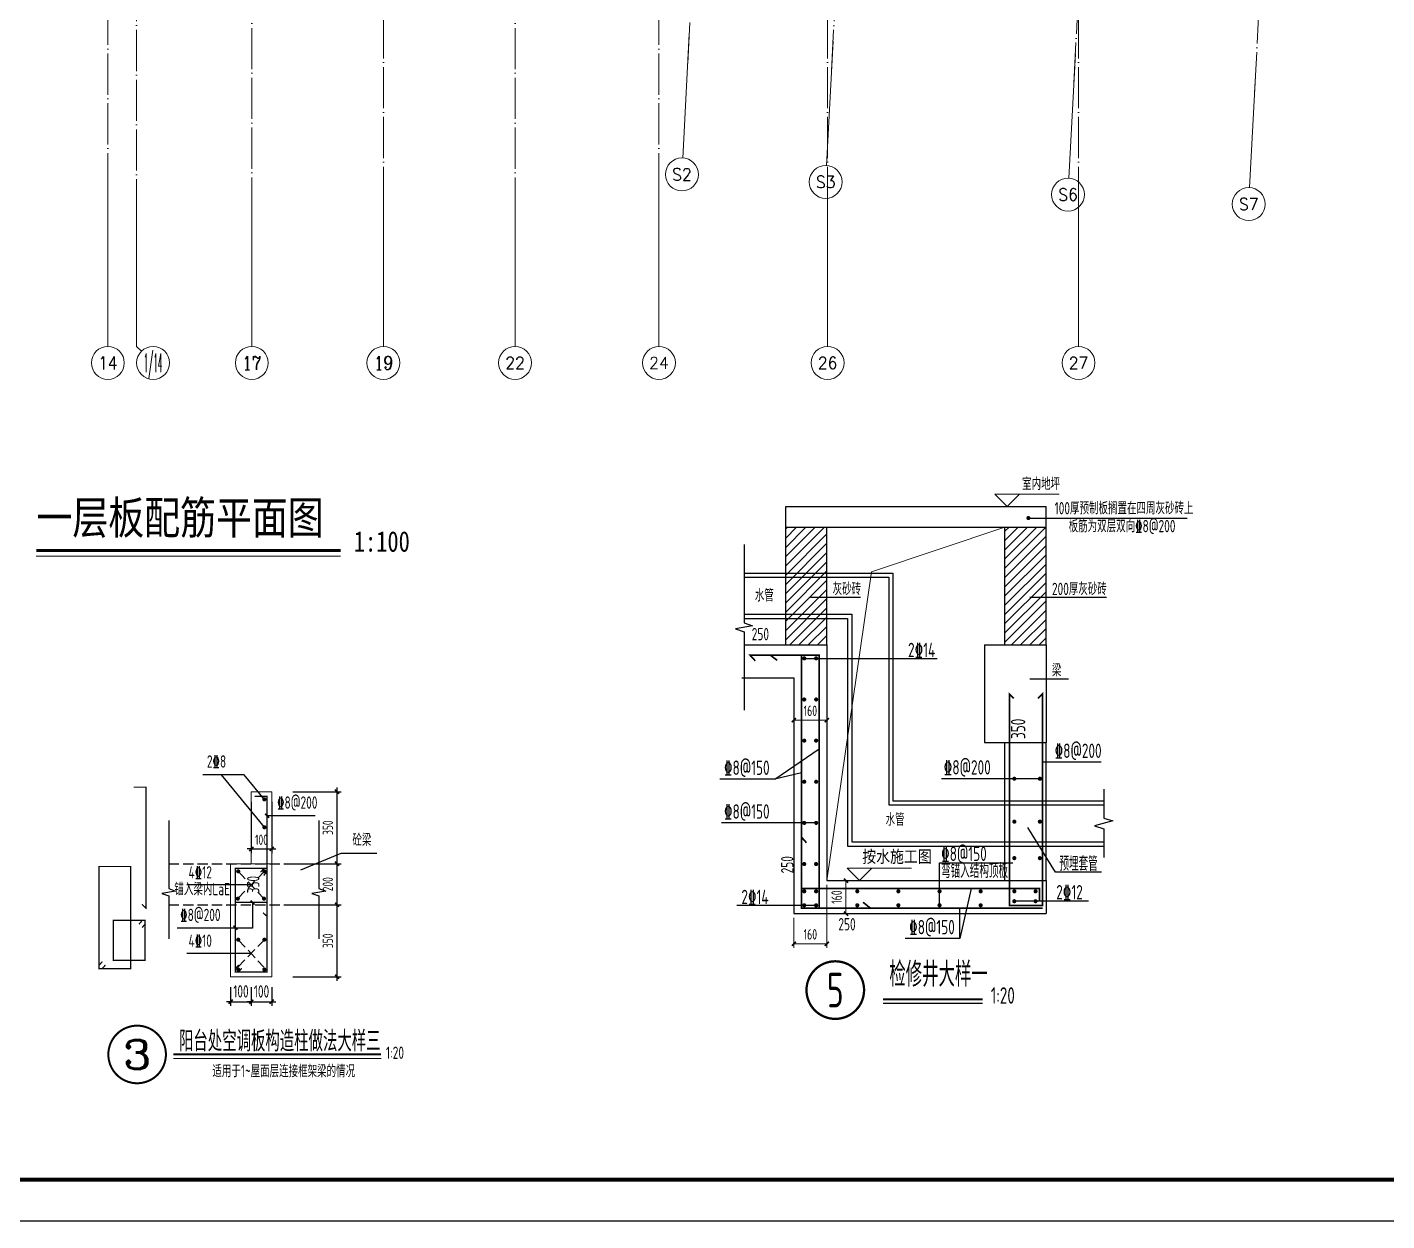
# Model space of a CAD drawing. Extents: x 5874492 to 7194610, y -939842 to -279257.
# Drawn here: x 6623150 to 6656207, y -487210 to -458196 of the extents above; entities that cross this region are included whole.
import ezdxf
from ezdxf.enums import TextEntityAlignment as Align

# ---------------------------------------------------------------- set-up
doc = ezdxf.new("R2010")
doc.units = 0
doc.header["$LTSCALE"] = 1000
doc.linetypes.add('DASH', pattern=[0.35, 0.25, -0.1])
doc.linetypes.add('DOTE', pattern=[2.42, 2, -0.2, 0.02, -0.2])
for name, color, linetype, lineweight in [('A-标注-轴号', 3, 'Continuous', 15), ('A-标注-轴号文字', 7, 'Continuous', 15), ('A-轴线-塔楼', 1, 'DOTE', 9), ('COLU_DE', 7, 'Continuous', 0), ('COLU_DE_DIM', 3, 'Continuous', 0), ('COLU_DE_NUM', 7, 'Continuous', 0), ('COLU_DE_REIN', 1, 'Continuous', 0), ('DIM_ELEV', 3, 'Continuous', 15), ('S-基础-BASE', 4, 'DASH', 20), ('S-大样-HATCH', 251, 'Continuous', 20), ('S-板-大样索引', 3, 'Continuous', 20), ('S-板-洞口边线', 211, 'Continuous', 20), ('S-轴网-轴号', 3, 'Continuous', 20), ('S-通用-TEXT', 7, 'Continuous', 20)]:
    doc.layers.add(name, color=color, linetype=linetype, lineweight=lineweight)
for name, color, linetype in [('BASE_CON', 2, 'Continuous'), ('BEAM', 4, 'DASH'), ('DIM_SYMB', 3, 'Continuous'), ('NUM', 7, 'Continuous'), ('PUB_DIM', 3, 'Continuous'), ('PUB_TEXT', 7, 'Continuous'), ('REIN', 1, 'Continuous'), ('TEXT', 7, 'Continuous'), ('THIN', 7, 'Continuous'), ('Y-云图图框', 7, 'Continuous'), ('墙柱编号', 4, 'Continuous')]:
    doc.layers.add(name, color=color, linetype=linetype)
doc.styles.add('_TCH_AXIS', font='COMPLEX.shx', dxfattribs={"bigfont": 'hztxt.shx'})
doc.styles.add('_TCH_DIM', font='tssdeng.shx', dxfattribs={"bigfont": 'hztxt.shx'})
doc.styles.add('_TCH_DIM_T3', font='tssdeng.shx', dxfattribs={"width": 0.705882, "bigfont": 'hztxt.shx'})
doc.styles.add('_YT_Name', font='', dxfattribs={"width": 0.8})
doc.styles.add('_YT_Sign_Text', font='ros.shx', dxfattribs={"width": 0.8, "bigfont": 'hztxt.shx'})
doc.styles.add('_YT_TK_Text', font='ros.shx', dxfattribs={"width": 0.8, "bigfont": 'hztxt.shx'})
doc.styles.add('COMP', font='COMPLEX.shx', dxfattribs={"bigfont": 'GBCBIG.shx'})
doc.styles.add('COMPLEX', font='COMPLEX')
doc.styles.get("Standard").update_dxf_attribs({"font": 'gbenor.shx', "bigfont": 'gbcbig.shx'})
doc.styles.add('TSSD_Dimension', font='tssdeng.shx', dxfattribs={"width": 0.7, "bigfont": 'tssdchn.shx'})
doc.styles.add('TSSD_DIMENSION_T3', font='Tssdeng.shx', dxfattribs={"width": 0.7, "bigfont": 'hztxt.shx'})
doc.styles.add('TSSD_Label', font='Tssdeng.shx', dxfattribs={"width": 0.7, "bigfont": 'hztxt.shx'})
doc.styles.add('TSSD_NORM', font='tssdeng.shx', dxfattribs={"width": 0.7, "bigfont": 'tssdchn.shx'})
doc.styles.add('TSSD_Num', font='Tssdeng.shx', dxfattribs={"width": 0.7, "bigfont": 'hztxt.shx'})
doc.styles.add('TSSD_Rein', font='tssdeng.shx', dxfattribs={"width": 0.7, "bigfont": 'hztxt.shx'})
doc.styles.add('黑体', font='', dxfattribs={"width": 0.8})
doc.styles.get('_YT_Name').set_extended_font_data('SimHei')
doc.styles.get('黑体').set_extended_font_data('SimHei')
doc.dimstyles.new('_TCH_ARCH&&20', dxfattribs={"dimtxt": 51, "dimasz": 20, "dimexe": 20, "dimexo": 20, "dimgap": 24.5, "dimtad": 1, "dimdec": 0, "dimzin": 0, "dimdsep": 46, "dimtxsty": '_TCH_DIM_T3', "dimblk": 'ARCHTICK', "dimcen": 0.09, "dimclrt": 7, "dimazin": 2, "dimtfac": 1, "dimtdec": 0, "dimtix": 1, "dimtmove": 2, "dimatfit": 3, "dimfxl": 0, "dimtolj": 1, "dimtzin": 0, "dimarcsym": 0})
doc.dimstyles.new('TSSD_20_100', dxfattribs={"dimtxt": 250, "dimasz": 100, "dimexe": 100, "dimexo": 250, "dimgap": 100, "dimtad": 1, "dimdec": 0, "dimlfac": 0.2, "dimzin": 0, "dimdsep": 46, "dimtxsty": 'TSSD_Dimension', "dimblk": 'ARCHTICK', "dimcen": 0, "dimdle": 100, "dimclrt": 7, "dimadec": 0, "dimazin": 0, "dimtfac": 1, "dimtdec": 0, "dimtix": 1, "dimtmove": 2, "dimatfit": 3, "dimfxl": 0, "dimtolj": 1, "dimtzin": 0, "dimarcsym": 0})
doc.dimstyles.new('TSSD_20_100$TCH&&100', dxfattribs={"dimtxt": 300, "dimasz": 100, "dimexe": 100, "dimexo": 250, "dimgap": 100, "dimtad": 1, "dimdec": 0, "dimlfac": 0.2, "dimzin": 0, "dimdsep": 46, "dimtxsty": 'TSSD_DIMENSION_T3', "dimblk": 'ARCHTICK', "dimcen": 0, "dimdle": 100, "dimclrt": 7, "dimadec": 0, "dimazin": 0, "dimtfac": 1, "dimtdec": 0, "dimtix": 1, "dimtmove": 2, "dimatfit": 3, "dimfxl": 0, "dimtolj": 1, "dimtzin": 0, "dimarcsym": 0})
pattern_1 = [(45, (-35356.22, -22405.32), (-112.2532015, 112.2532015), [])]

# ---------------------------------------------------------------- blocks, each defined once
blk = doc.blocks.new('ECMCTK_A0_横_单行图名-横向图框会签栏-0')
at = {"color": 4}
blk.add_lwpolyline([(0, 0), (1189, 0), (1189, 841), (0, 841)], close=True, dxfattribs=at)
at = {"const_width": 1}
blk.add_lwpolyline([(25, 10), (1179, 10), (1179, 831), (25, 831)], close=True, dxfattribs=at)
at = {"color": 80, "flags": 3}
for tag, height, p in [('YTHQINS', 3, (34.31, 832.5)), ('ECMCKEY', 3, (414.25, 484.67)), ('YTTQINS', 5.62, (1196.03, 12.81)), ('YTFRAME', 3, (904.42, 4.05)), ('YTBARCODE_T1', 3, (971.21, 4.65))]:
    blk.add_attdef(tag, text='', height=height, dxfattribs=at).set_placement(p, align=Align.MIDDLE_CENTER)
at = {"color": 80, "style": '_YT_TK_Text', "width": 0.8, "flags": 3}
for tag, p in [('{姓名五}', (9.62, 809.48)), ('{姓名六}', (14.92, 809.38)), ('{姓名七}', (19.96, 809.48)), ('{姓名八}', (24.7, 809.33)), ('[专业五]', (9.63, 785.25)), ('[专业六]', (14.56, 785.25)), ('[专业七]', (19.49, 785.17)), ('[专业八]', (24.5, 785.09)), ('{姓名一}', (9.73, 733.71)), ('{姓名二}', (14.79, 733.6)), ('{姓名三}', (19.65, 733.65)), ('{姓名四}', (24.75, 733.5)), ('[专业一]', (9.58, 710.09)), ('[专业二]', (14.46, 709.92)), ('[专业三]', (19.63, 709.95)), ('[专业四]', (25, 709.79))]:
    blk.add_attdef(tag, text='', height=3, rotation=90, dxfattribs=at).set_placement(p, align=Align.BOTTOM_LEFT)
at = {"style": '_YT_TK_Text', "width": 0.8}
blk.add_attdef('设计联系电话', text='', height=4, rotation=90, dxfattribs=at).set_placement((16.86, 656.55), align=Align.MIDDLE)
for tag, height, style, width, p in [('证书编号', 4, '_YT_Sign_Text', 0.8, (1056.87, 43.81)), ('审查批准号', 4, '_YT_Sign_Text', 0.8, (1109.06, 43.81)), ('工程号', 4, '_YT_Sign_Text', 0.5, (1152.08, 44.12)), ('设计单位', 6, '_YT_Name', 0.8, (971.75, 38.6)), ('建设单位', 4, '_YT_Sign_Text', 0.8, (1082.96, 36.11)), ('阶段', 4, '_YT_Sign_Text', 0.8, (1152.08, 35.81)), ('项目号', 4, '_YT_Sign_Text', 0.5, (1170.08, 33.72)), ('项目名称', 4, '_YT_Sign_Text', 0.8, (1082.96, 28.11)), ('专业', 4, '_YT_Sign_Text', 0.8, (1152.08, 27.31)), ('图纸编号', 4, '_YT_Sign_Text', 0.5, (1151.93, 19.36)), ('图纸名称', 4.5, '_YT_Name', 0.8, (1083.39, 15.06)), ('版本号', 4, '_YT_Sign_Text', 0.8, (1170.08, 13)), ('出图比例', 4.2, '_YT_Sign_Text', 0.8, (1029.82, 11.78)), ('日期', 4, '_YT_Sign_Text', 0.5, (1151.88, 12.13))]:
    blk.add_attdef(tag, text='', height=height, dxfattribs=dict(style=style, width=width)).set_placement(p, align=Align.CENTER)
at = {"style": '_YT_Sign_Text', "width": 0.8, "flags": 3}
for tag, p, height in [('{审定人}', (953.87, 26.45), 6.24), ('{校对人}', (1006.35, 26.53), 6.24), ('[审定人]', (938.95, 27.81), 4.1), ('[校对人]', (990.23, 27.82), 4.1), ('[审核人]', (939.01, 19.76), 4.1), ('{审核人}', (954.98, 18.44), 6.24), ('[设计人]', (990.47, 20.21), 4.1), ('{设计人}', (1006.48, 18.54), 6.24), ('[项目负责人]', (938.78, 12.01), 4.1), ('{项目负责人}', (956.28, 10.72), 6.24), ('{专业负责人}', (1006.58, 10.36), 6.24), ('[专业负责人]', (990.74, 11.77), 4.1)]:
    blk.add_attdef(tag, p, '', height=height, dxfattribs=at)
at = {"color": 80, "flags": 3}
for tag, p in [('YTQRCODE', (899.04, 11.91)), ('YTBZSIT', (25, 10)), ('EXT_TK_LEFT', (25, 10))]:
    blk.add_attdef(tag, p, '', height=3, dxfattribs=at)
blk = doc.blocks.new('_AXISO')
blk.add_circle((0, 0), 0.5)
at = {"layer": 'S-轴网-轴号', "style": 'COMPLEX', "width": 1.041667}
blk.add_attdef('A', text='', height=0.56, dxfattribs=at).set_placement((-0.25, -0.28), (0.25, -0.28), align=Align.FIT)
blk = doc.blocks.new('ZHOUWANG2')
at = {"layer": 'A-标注-轴号'}
for p, q in [((205283, 111622), (205125, 108601)), ((208778, 111439), (208620, 108419)), ((214670, 111131), (214512, 108110)), ((219064, 110901), (218906, 107881)), ((191146, 108021), (191146, 104021)), ((191846, 108021), (191846, 104021)), ((194646, 108021), (194646, 104021)), ((197846, 108021), (197846, 104021)), ((201046, 108021), (201046, 104021)), ((204546, 108021), (204546, 104021)), ((208646, 108021), (208646, 104021)), ((214746, 108021), (214746, 104021)), ((191963, 103903), (191846, 104021))]:
    blk.add_line(p, q, dxfattribs=at)
at = {"layer": 'A-轴线-塔楼', "ltscale": 0.5}
for p, q in [((219026, 110179), (220949, 146941)), ((205245, 110900), (205605, 117774)), ((208740, 110717), (209100, 117591)), ((214632, 110409), (214992, 117283))]:
    blk.add_line(p, q, dxfattribs=at)
at = {"layer": 'A-轴线-塔楼', "linetype": 'DOTE', "ltscale": 0.5}
for p, q in [((197846, 135010), (197846, 108021)), ((208646, 135010), (208646, 108021)), ((214746, 135010), (214746, 108021)), ((191146, 126870), (191146, 108021)), ((204546, 126870), (204546, 108021)), ((194646, 125070), (194646, 108021)), ((201046, 125070), (201046, 107175)), ((191846, 115345), (191846, 108021))]:
    blk.add_line(p, q, dxfattribs=at)
at = {"layer": 'A-标注-轴号'}
ref = blk.add_blockref('_AXISO', (205104, 108202), dxfattribs=dict(at, xscale=800, yscale=800, zscale=800))
ref.add_attrib('A', 'S2', dxfattribs={"layer": 'A-标注-轴号文字', "ltscale": 0.2, "height": 294.3, "style": '_TCH_AXIS'}).set_placement((204866, 108055), (205342, 108055), align=Align.FIT)
ref = blk.add_blockref('_AXISO', (208599, 108019), dxfattribs=dict(at, xscale=800, yscale=800, zscale=800))
ref.add_attrib('A', 'S3', dxfattribs={"layer": 'A-标注-轴号文字', "ltscale": 0.2, "height": 294.3, "style": '_TCH_AXIS'}).set_placement((208361, 107872), (208838, 107872), align=Align.FIT)
ref = blk.add_blockref('_AXISO', (214491, 107711), dxfattribs=dict(at, xscale=800, yscale=800, zscale=800))
ref.add_attrib('A', 'S6', dxfattribs={"layer": 'A-标注-轴号文字', "ltscale": 0.2, "height": 294.3, "style": '_TCH_AXIS'}).set_placement((214253, 107564), (214730, 107564), align=Align.FIT)
ref = blk.add_blockref('_AXISO', (218885, 107481), dxfattribs=dict(at, xscale=800, yscale=800, zscale=800))
ref.add_attrib('A', 'S7', dxfattribs={"layer": 'A-标注-轴号文字', "ltscale": 0.2, "height": 294.3, "style": '_TCH_AXIS'}).set_placement((218647, 107334), (219124, 107334), align=Align.FIT)
ref = blk.add_blockref('_AXISO', (191146, 103621), dxfattribs=dict(at, xscale=800, yscale=800, zscale=800))
ref.add_attrib('A', '14', dxfattribs={"layer": 'A-标注-轴号文字', "ltscale": 0.2, "height": 314.1, "style": '_TCH_AXIS'}).set_placement((190914, 103464), (191378, 103464), align=Align.FIT)
ref = blk.add_blockref('_AXISO', (192246, 103621), dxfattribs=dict(at, xscale=800, yscale=800, zscale=800))
ref.add_attrib('A', '1/14', dxfattribs={"layer": 'A-标注-轴号文字', "ltscale": 0.2, "height": 452.5, "style": '_TCH_AXIS', "width": 0.308824}).set_placement((192020, 103394), (192472, 103394), align=Align.FIT)
ref = blk.add_blockref('_AXISO', (194646, 103621), dxfattribs=dict(at, xscale=800, yscale=800, zscale=800))
ref.add_attrib('A', '17', dxfattribs={"layer": 'A-标注-轴号文字', "ltscale": 0.2, "height": 328.4, "style": '_TCH_AXIS'}).set_placement((194419, 103456), (194873, 103456), align=Align.FIT)
ref = blk.add_blockref('_AXISO', (197846, 103621), dxfattribs=dict(at, xscale=800, yscale=800, zscale=800))
ref.add_attrib('A', '19', dxfattribs={"layer": 'A-标注-轴号文字', "ltscale": 0.2, "height": 328.4, "style": '_TCH_AXIS'}).set_placement((197619, 103456), (198073, 103456), align=Align.FIT)
ref = blk.add_blockref('_AXISO', (201046, 103621), dxfattribs=dict(at, xscale=800, yscale=800, zscale=800))
ref.add_attrib('A', '22', dxfattribs={"layer": 'A-标注-轴号文字', "ltscale": 0.2, "height": 294.3, "style": '_TCH_AXIS'}).set_placement((200808, 103473), (201284, 103473), align=Align.FIT)
ref = blk.add_blockref('_AXISO', (204546, 103621), dxfattribs=dict(at, xscale=800, yscale=800, zscale=800))
ref.add_attrib('A', '24', dxfattribs={"layer": 'A-标注-轴号文字', "ltscale": 0.2, "height": 282.2, "style": '_TCH_AXIS'}).set_placement((204304, 103480), (204788, 103480), align=Align.FIT)
ref = blk.add_blockref('_AXISO', (208646, 103621), dxfattribs=dict(at, xscale=800, yscale=800, zscale=800))
ref.add_attrib('A', '26', dxfattribs={"layer": 'A-标注-轴号文字', "ltscale": 0.2, "height": 294.3, "style": '_TCH_AXIS'}).set_placement((208408, 103473), (208884, 103473), align=Align.FIT)
ref = blk.add_blockref('_AXISO', (214746, 103621), dxfattribs=dict(at, xscale=800, yscale=800, zscale=800))
ref.add_attrib('A', '27', dxfattribs={"layer": 'A-标注-轴号文字', "ltscale": 0.2, "height": 294.3, "style": '_TCH_AXIS'}).set_placement((214508, 103473), (214984, 103473), align=Align.FIT)
blk = doc.blocks.new('_ArchTick')
at = {"color": 0, "linetype": 'ByBlock', "const_width": 0.4}
blk.add_lwpolyline([(-0.5, -0.5), (0.5, 0.5)], dxfattribs=at)
blk = doc.blocks.new('*D1793')
at = {"layer": 'Defpoints', "color": 0, "transparency": 16777216}
for p in [(4331590, -502814), (4332057, -502814), (4331590, -503614)]:
    blk.add_point(p, dxfattribs=at)
at = {"layer": 'PUB_DIM', "color": 0, "lineweight": -2, "transparency": 16777216}
for p, q in [((4331690, -502814), (4332157, -502814)), ((4332057, -503614), (4332057, -502814)), ((4331690, -503614), (4332157, -503614))]:
    blk.add_line(p, q, dxfattribs=at)
at = {"layer": 'PUB_DIM', "color": 0, "lineweight": -2, "transparency": 16777216, "xscale": 100, "yscale": 100, "zscale": 100}
for p, rotation in [((4332057, -502814), 90), ((4332057, -503614), 270)]:
    blk.add_blockref('_ArchTick', p, dxfattribs=dict(at, rotation=rotation))
at = {"layer": 'PUB_DIM', "color": 7, "transparency": 16777216, "insert": (4331830, -503214), "char_height": 255, "attachment_point": 5, "rotation": 90, "style": '_TCH_DIM_T3'}
blk.add_mtext('\\A1;160', dxfattribs=at)
blk = doc.blocks.new('*D1792')
at = {"layer": 'Defpoints', "color": 0, "transparency": 16777216}
for p in [(4330790, -497888), (4331590, -497888), (4331590, -498912)]:
    blk.add_point(p, dxfattribs=at)
at = {"layer": 'PUB_DIM', "color": 0, "lineweight": -2, "transparency": 16777216}
for p, q in [((4330790, -497988), (4330790, -499012)), ((4331590, -497988), (4331590, -499012)), ((4330790, -498912), (4331590, -498912))]:
    blk.add_line(p, q, dxfattribs=at)
at = {"layer": 'PUB_DIM', "color": 0, "lineweight": -2, "transparency": 16777216, "xscale": 100, "yscale": 100, "zscale": 100, "rotation": 180}
blk.add_blockref('_ArchTick', (4330790, -498912), dxfattribs=at)
at = {"layer": 'PUB_DIM', "color": 0, "lineweight": -2, "transparency": 16777216, "xscale": 100, "yscale": 100, "zscale": 100}
blk.add_blockref('_ArchTick', (4331590, -498912), dxfattribs=at)
at = {"layer": 'PUB_DIM', "color": 7, "transparency": 16777216, "insert": (4331190, -498684), "char_height": 255, "attachment_point": 5, "style": '_TCH_DIM_T3'}
blk.add_mtext('\\A1;160', dxfattribs=at)
blk = doc.blocks.new('*D1791')
at = {"layer": 'Defpoints', "color": 0, "transparency": 16777216}
for p in [(4331590, -502814), (4330790, -503614), (4330790, -504347)]:
    blk.add_point(p, dxfattribs=at)
at = {"layer": 'PUB_DIM', "color": 0, "lineweight": -2, "transparency": 16777216}
for p, q in [((4331590, -502914), (4331590, -504447)), ((4330790, -503714), (4330790, -504447)), ((4331590, -504347), (4330790, -504347))]:
    blk.add_line(p, q, dxfattribs=at)
at = {"layer": 'PUB_DIM', "color": 0, "lineweight": -2, "transparency": 16777216, "xscale": 100, "yscale": 100, "zscale": 100, "rotation": 180}
blk.add_blockref('_ArchTick', (4330790, -504347), dxfattribs=at)
at = {"layer": 'PUB_DIM', "color": 0, "lineweight": -2, "transparency": 16777216, "xscale": 100, "yscale": 100, "zscale": 100}
blk.add_blockref('_ArchTick', (4331590, -504347), dxfattribs=at)
at = {"layer": 'PUB_DIM', "color": 7, "transparency": 16777216, "insert": (4331190, -504119), "char_height": 255, "attachment_point": 5, "style": '_TCH_DIM_T3'}
blk.add_mtext('\\A1;160', dxfattribs=at)
blk = doc.blocks.new('ts_idx1')
at = {"color": 0, "linetype": 'ByBlock', "lineweight": -2, "ltscale": 0.3, "const_width": 0.04}
blk.add_lwpolyline([(-0.5, 0, 1), (0.5, 0, 1)], format="xyb", close=True, dxfattribs=at)
at = {"color": 0, "linetype": 'ByBlock', "lineweight": -2, "ltscale": 0.3, "style": 'TSSD_Num', "width": 0.7}
blk.add_attdef('A', text='', height=0.6, dxfattribs=at).set_placement((0, 0), align=Align.MIDDLE_CENTER)
blk = doc.blocks.new('*D2373')
at = {"layer": 'COLU_DE_DIM', "color": 0, "lineweight": -2, "transparency": 16777216}
for p, q in [((6629609, -476779), (6630784, -476779)), ((6630684, -478629), (6630684, -476679)), ((6629609, -478529), (6630784, -478529))]:
    blk.add_line(p, q, dxfattribs=at)
at = {"layer": 'Defpoints', "color": 0, "transparency": 16777216}
for p in [(6629359, -476779), (6630684, -476779), (6629359, -478529)]:
    blk.add_point(p, dxfattribs=at)
at = {"layer": 'COLU_DE_DIM', "color": 0, "lineweight": -2, "transparency": 16777216, "xscale": 100, "yscale": 100, "zscale": 100}
for p, rotation in [((6630684, -476779), 90), ((6630684, -478529), 270)]:
    blk.add_blockref('_ArchTick', p, dxfattribs=dict(at, rotation=rotation))
at = {"layer": 'COLU_DE_DIM', "color": 7, "transparency": 16777216, "insert": (6630459, -477654), "char_height": 250, "attachment_point": 5, "rotation": 90, "style": 'TSSD_Dimension'}
blk.add_mtext('\\A1;350', dxfattribs=at)
blk = doc.blocks.new('*D2374')
at = {"layer": 'COLU_DE_DIM', "color": 0, "lineweight": -2, "transparency": 16777216}
for p, q in [((6628097, -481529), (6628097, -481984)), ((6628597, -481529), (6628597, -481984)), ((6628097, -481884), (6627997, -481884)), ((6628097, -481884), (6628597, -481884)), ((6628597, -481884), (6628697, -481884))]:
    blk.add_line(p, q, dxfattribs=at)
at = {"layer": 'Defpoints', "color": 0, "transparency": 16777216}
for p in [(6628097, -481279), (6628597, -481279), (6628597, -481884)]:
    blk.add_point(p, dxfattribs=at)
at = {"layer": 'COLU_DE_DIM', "color": 0, "lineweight": -2, "transparency": 16777216, "xscale": 100, "yscale": 100, "zscale": 100}
blk.add_blockref('_ArchTick', (6628097, -481884), dxfattribs=at)
at = {"layer": 'COLU_DE_DIM', "color": 0, "lineweight": -2, "transparency": 16777216, "xscale": 100, "yscale": 100, "zscale": 100, "rotation": 180}
blk.add_blockref('_ArchTick', (6628597, -481884), dxfattribs=at)
at = {"layer": 'COLU_DE_DIM', "color": 7, "transparency": 16777216, "insert": (6628347, -481634), "char_height": 300, "attachment_point": 5, "style": 'TSSD_DIMENSION_T3'}
blk.add_mtext('\\A1;100', dxfattribs=at)
blk = doc.blocks.new('*D2375')
at = {"layer": 'COLU_DE_DIM', "color": 0, "lineweight": -2, "transparency": 16777216}
for p, q in [((6628597, -481529), (6628597, -481984)), ((6629097, -481529), (6629097, -481984)), ((6628597, -481884), (6628497, -481884)), ((6628597, -481884), (6629097, -481884)), ((6629097, -481884), (6629197, -481884))]:
    blk.add_line(p, q, dxfattribs=at)
at = {"layer": 'Defpoints', "color": 0, "transparency": 16777216}
for p in [(6628597, -481279), (6629097, -481279), (6629097, -481884)]:
    blk.add_point(p, dxfattribs=at)
at = {"layer": 'COLU_DE_DIM', "color": 0, "lineweight": -2, "transparency": 16777216, "xscale": 100, "yscale": 100, "zscale": 100}
blk.add_blockref('_ArchTick', (6628597, -481884), dxfattribs=at)
at = {"layer": 'COLU_DE_DIM', "color": 0, "lineweight": -2, "transparency": 16777216, "xscale": 100, "yscale": 100, "zscale": 100, "rotation": 180}
blk.add_blockref('_ArchTick', (6629097, -481884), dxfattribs=at)
at = {"layer": 'COLU_DE_DIM', "color": 7, "transparency": 16777216, "insert": (6628847, -481634), "char_height": 300, "attachment_point": 5, "style": 'TSSD_DIMENSION_T3'}
blk.add_mtext('\\A1;100', dxfattribs=at)
blk = doc.blocks.new('*D2376')
at = {"layer": 'COLU_DE_DIM', "color": 0, "lineweight": -2, "transparency": 16777216}
for p, q in [((6629609, -478529), (6630784, -478529)), ((6630684, -479629), (6630684, -478429)), ((6629609, -479529), (6630784, -479529))]:
    blk.add_line(p, q, dxfattribs=at)
at = {"layer": 'Defpoints', "color": 0, "transparency": 16777216}
for p in [(6629359, -478529), (6630684, -478529), (6629359, -479529)]:
    blk.add_point(p, dxfattribs=at)
at = {"layer": 'COLU_DE_DIM', "color": 0, "lineweight": -2, "transparency": 16777216, "xscale": 100, "yscale": 100, "zscale": 100}
for p, rotation in [((6630684, -478529), 90), ((6630684, -479529), 270)]:
    blk.add_blockref('_ArchTick', p, dxfattribs=dict(at, rotation=rotation))
at = {"layer": 'COLU_DE_DIM', "color": 7, "transparency": 16777216, "insert": (6630459, -479029), "char_height": 250, "attachment_point": 5, "rotation": 90, "style": 'TSSD_Dimension'}
blk.add_mtext('\\A1;200', dxfattribs=at)
blk = doc.blocks.new('*D2377')
at = {"layer": 'COLU_DE_DIM', "color": 0, "lineweight": -2, "transparency": 16777216}
for p, q in [((6629609, -479529), (6630784, -479529)), ((6630684, -481379), (6630684, -479429)), ((6629609, -481279), (6630784, -481279))]:
    blk.add_line(p, q, dxfattribs=at)
at = {"layer": 'Defpoints', "color": 0, "transparency": 16777216}
for p in [(6629359, -479529), (6630684, -479529), (6629359, -481279)]:
    blk.add_point(p, dxfattribs=at)
at = {"layer": 'COLU_DE_DIM', "color": 0, "lineweight": -2, "transparency": 16777216, "xscale": 100, "yscale": 100, "zscale": 100}
for p, rotation in [((6630684, -479529), 90), ((6630684, -481279), 270)]:
    blk.add_blockref('_ArchTick', p, dxfattribs=dict(at, rotation=rotation))
at = {"layer": 'COLU_DE_DIM', "color": 7, "transparency": 16777216, "insert": (6630459, -480404), "char_height": 250, "attachment_point": 5, "rotation": 90, "style": 'TSSD_Dimension'}
blk.add_mtext('\\A1;350', dxfattribs=at)
blk = doc.blocks.new('*D2378')
at = {"layer": 'COLU_DE_DIM', "color": 0, "lineweight": -2, "transparency": 16777216}
for p, q in [((6628597, -477029), (6628597, -478272)), ((6629097, -477029), (6629097, -478272)), ((6628597, -478172), (6628497, -478172)), ((6628597, -478172), (6629097, -478172)), ((6629097, -478172), (6629197, -478172))]:
    blk.add_line(p, q, dxfattribs=at)
at = {"layer": 'Defpoints', "color": 0, "transparency": 16777216}
for p in [(6628597, -476779), (6629097, -476779), (6629097, -478172)]:
    blk.add_point(p, dxfattribs=at)
at = {"layer": 'COLU_DE_DIM', "color": 0, "lineweight": -2, "transparency": 16777216, "xscale": 100, "yscale": 100, "zscale": 100}
blk.add_blockref('_ArchTick', (6628597, -478172), dxfattribs=at)
at = {"layer": 'COLU_DE_DIM', "color": 0, "lineweight": -2, "transparency": 16777216, "xscale": 100, "yscale": 100, "zscale": 100, "rotation": 180}
blk.add_blockref('_ArchTick', (6629097, -478172), dxfattribs=at)
at = {"layer": 'COLU_DE_DIM', "color": 7, "transparency": 16777216, "insert": (6628847, -477947), "char_height": 250, "attachment_point": 5, "style": 'TSSD_Dimension'}
blk.add_mtext('\\A1;100', dxfattribs=at)
blk = doc.blocks.new('_INDEX1')
at = {"const_width": 0.035}
blk.add_lwpolyline([(-0.5, 0, 1), (0.5, 0, 1)], format="xyb", close=True, dxfattribs=at)
at = {"style": 'COMP', "width": 2.333333}
blk.add_attdef('1', text='', height=0.5, dxfattribs=at).set_placement((-0.25, -0.25), (0.25, -0.25), align=Align.FIT)
blk = doc.blocks.new('BW-1210651749', base_point=(4328992.2, -506173.8, 0))
at = {"layer": 'S-大样-HATCH'}
h = blk.add_hatch(dxfattribs=at)
h.set_pattern_fill('ANSI31', color=256, scale=50, style=0)
h.set_pattern_definition(pattern_1)
h.paths.add_polyline_path([(4330590.4, -494223), (4331590.4, -494223), (4331590.4, -497084.7), (4330590.4, -497084.7)])
h = blk.add_hatch(dxfattribs=at)
h.set_pattern_fill('ANSI31', color=256, scale=50, style=0)
h.set_pattern_definition(pattern_1)
h.paths.add_polyline_path([(4335922.5, -497084.7), (4336922.5, -497084.7), (4336922.5, -494223), (4335922.5, -494223)])
at = {"layer": 'BASE_CON'}
for p, q in [((4330590.4, -493723), (4336922.5, -493723)), ((4330590.4, -494223), (4330590.4, -493723)), ((4336922.5, -494223), (4336922.5, -493723)), ((4330590.4, -497084.7), (4330590.4, -494223)), ((4330590.4, -494223), (4336922.5, -494223)), ((4331590.4, -497084.7), (4331590.4, -494223)), ((4335922.5, -497084.7), (4335922.5, -494223)), ((4336922.5, -497084.7), (4336922.5, -494223)), ((4329577.4, -497084.7), (4331590.4, -497084.7)), ((4331590.4, -497084.7), (4331590.4, -502813.7)), ((4335422.5, -497084.7), (4336922.5, -497084.7)), ((4335422.5, -497084.7), (4335422.5, -499455.8)), ((4336922.5, -497084.7), (4336922.5, -499455.8)), ((4335422.5, -499455.8), (4336922.5, -499455.8)), ((4335922.5, -502813.7), (4335922.5, -499455.8)), ((4336922.5, -502813.7), (4336922.5, -499455.8)), ((4331590.4, -502813.7), (4336922.5, -502813.7)), ((4336922.5, -502813.7), (4336922.5, -503613.7))]:
    blk.add_line(p, q, dxfattribs=at)
for points in [[(4329577.4, -495340.1), (4333195.9, -495340.1), (4333195.9, -500872.5), (4338322.4, -500872.5)], [(4329577.4, -495440.1), (4333095.9, -495440.1), (4333095.9, -500972.5), (4338322.4, -500972.5)], [(4329577.4, -496340.1), (4332195.9, -496340.1), (4332195.9, -501872.5), (4338322.4, -501872.5)], [(4329577.4, -496440.1), (4332095.9, -496440.1), (4332095.9, -501972.5), (4338322.4, -501972.5)], [(4329527.4, -497884.7), (4330790.4, -497884.7)], [(4330790.4, -497884.7), (4330790.4, -503613.7), (4336922.5, -503613.7)], [(4334828.1, -504222.8), (4334828.1, -503485.1)]]:
    blk.add_lwpolyline(points, dxfattribs=at)
at = {"layer": 'DIM_ELEV'}
for p, q in [((4335977.4, -493723), (4335677.4, -493423)), ((4335677.4, -493423), (4337242.4, -493423)), ((4335977.4, -493723), (4336277.4, -493423)), ((4332383.3, -502813.7), (4332083.3, -502513.7)), ((4332083.3, -502513.7), (4333648.3, -502513.7)), ((4332383.3, -502813.7), (4332683.3, -502513.7))]:
    blk.add_line(p, q, dxfattribs=at)
at = {"layer": 'DIM_SYMB'}
blk.add_lwpolyline([(4329577.4, -494639.4), (4329577.4, -496543.7), (4329787.4, -496620.1), (4329367.4, -496694.1), (4329577.4, -496768.7), (4329577.4, -498672.9)], dxfattribs=at)
at = {"layer": 'NUM', "const_width": 50}
blk.add_lwpolyline([(4332958.3, -505695.7), (4335376.2, -505695.7)], dxfattribs=at)
at = {"layer": 'NUM'}
blk.add_lwpolyline([(4332958.3, -505795.7), (4335376.2, -505795.7)], dxfattribs=at)
at = {"layer": 'PUB_TEXT'}
for p, q in [((4331029.7, -497410.3), (4334271.9, -497410.3)), ((4330325.6, -500349.3), (4328992.2, -500349.3)), ((4330972.1, -500192.8), (4330325.6, -500349.3)), ((4337147.1, -502609.4), (4336481.1, -501522.1)), ((4334331, -503412.5), (4334331, -502379.5)), ((4334331, -502379.5), (4336115.6, -502379.5)), ((4335098.3, -503002.9), (4334828.1, -504222.8)), ((4331331, -503414.4), (4329399.3, -503414.4)), ((4334828.1, -504222.8), (4333494.6, -504222.8))]:
    blk.add_line(p, q, dxfattribs=at)
for points in [[(4330325.6, -500349.3), (4331404.5, -499611.6)], [(4338257.9, -499934), (4336831.1, -499934)], [(4336779.8, -500336.4), (4334375.2, -500336.4)], [(4331331, -501410.3), (4329031.2, -501410.3)], [(4338268.2, -502609.4), (4337147.1, -502609.4)], [(4337955.7, -503313.6), (4336149.1, -503313.6)]]:
    blk.add_lwpolyline(points, dxfattribs=at)
at = {"layer": 'REIN', "const_width": 40}
for points in [[(4329853.1, -497472.9), (4329722.1, -497331.7), (4330972.1, -497331.7), (4330972.1, -503485.1), (4336840.8, -503485.1)], [(4330383.4, -497458.8), (4330214.6, -497330.6), (4331404.5, -497330.6), (4331404.5, -503485.1), (4332654.5, -503485.1), (4332470.9, -503339.5)], [(4336135.8, -498385.8), (4336029.7, -498279.8), (4336029.7, -503415.6), (4336831.1, -503415.6), (4336831.1, -498278.4), (4336725.1, -498384.5)], [(4336761.3, -503326.4), (4336761.3, -503002.9), (4330972.1, -503002.9), (4330972.1, -501752.9), (4331094.6, -501890.9)]]:
    blk.add_lwpolyline(points, dxfattribs=at)
at = {"layer": 'REIN', "const_width": 50}
for points in [[(4331016.7, -497410.3, 1), (4331066.7, -497410.3, 1)], [(4331306, -497410.3, 1), (4331356, -497410.3, 1)], [(4331016.7, -498410.3, 1), (4331066.7, -498410.3, 1)], [(4331306, -498410.3, 1), (4331356, -498410.3, 1)], [(4331016.7, -499410.3, 1), (4331066.7, -499410.3, 1)], [(4331306, -499410.3, 1), (4331356, -499410.3, 1)], [(4331016.7, -500410.3, 1), (4331066.7, -500410.3, 1)], [(4331306, -500410.3, 1), (4331356, -500410.3, 1)], [(4336124.1, -500336.4, 1), (4336174.1, -500336.4, 1)], [(4336745.6, -500336.4, 1), (4336795.6, -500336.4, 1)], [(4331016.7, -501410.3, 1), (4331066.7, -501410.3, 1)], [(4331306, -501410.3, 1), (4331356, -501410.3, 1)], [(4336124.1, -501379.6, 1), (4336174.1, -501379.6, 1)], [(4336745.6, -501379.6, 1), (4336795.6, -501379.6, 1)], [(4331016.7, -502410.3, 1), (4331066.7, -502410.3, 1)], [(4331306, -502410.3, 1), (4331356, -502410.3, 1)], [(4336124.1, -502267, 1), (4336174.1, -502267, 1)], [(4336745.6, -502267, 1), (4336795.6, -502267, 1)], [(4331016.7, -503071.6, 1), (4331066.7, -503071.6, 1)], [(4331306, -503073.4, 1), (4331356, -503073.4, 1)], [(4332306, -503073.6, 1), (4332356, -503073.6, 1)], [(4333306, -503073.6, 1), (4333356, -503073.6, 1)], [(4334306, -503073.6, 1), (4334356, -503073.6, 1)], [(4335306, -503073.6, 1), (4335356, -503073.6, 1)], [(4336124.1, -503073.6, 1), (4336174.1, -503073.6, 1)], [(4336640.8, -503073.6, 1), (4336690.8, -503073.6, 1)], [(4331016.7, -503412.5, 1), (4331066.7, -503412.5, 1)], [(4331306, -503414.4, 1), (4331356, -503414.4, 1)], [(4332306, -503412.5, 1), (4332356, -503412.5, 1)], [(4333306, -503412.5, 1), (4333356, -503412.5, 1)], [(4334306, -503412.5, 1), (4334356, -503412.5, 1)], [(4335306, -503412.5, 1), (4335356, -503412.5, 1)], [(4336124.1, -503313.6, 1), (4336174.1, -503313.6, 1)], [(4336640.7, -503313.6, 1), (4336690.7, -503313.6, 1)]]:
    blk.add_lwpolyline(points, format="xyb", close=True, dxfattribs=at)
at = {"layer": 'S-板-洞口边线'}
for points in [[(4335922.5, -497084.7), (4335922.5, -494223), (4331590.4, -494223), (4331590.4, -502813.7), (4335922.5, -502813.7), (4335922.5, -499455.8)], [(4331590.4, -502813.7), (4332673.4, -495306), (4335922.5, -494223)]]:
    blk.add_lwpolyline(points, dxfattribs=at)
at = {"layer": 'TEXT'}
for p, q in [((4336492.8, -493999.1), (4340354.1, -493999.1)), ((4331194.1, -495926.4), (4332405.8, -495926.4)), ((4336526.2, -495926.4), (4338391.1, -495926.4)), ((4336526.2, -497905.3), (4337463.8, -497905.3))]:
    blk.add_line(p, q, dxfattribs=at)
at = {"layer": 'TEXT', "const_width": 50}
blk.add_lwpolyline([(4336467.8, -493999.1, 1), (4336517.8, -493999.1, 1)], format="xyb", close=True, dxfattribs=at)
at = {"layer": 'THIN'}
blk.add_lwpolyline([(4338322.4, -500592.5), (4338322.4, -501292.5), (4338542.4, -501362.5), (4338102.4, -501482.5), (4338322.4, -501552.5), (4338322.4, -502252.5)], dxfattribs=at)
ref = blk.add_blockref('ts_idx1', (4331796.7, -505473.8), dxfattribs=dict(at, xscale=1399.999972, yscale=1399.999972, zscale=1399.999972))
ref.add_attrib('1', '5', dxfattribs={"height": 840, "style": 'TSSD_Num', "width": 0.7}).set_placement((4331796.7, -505473.8), align=Align.MIDDLE_CENTER)
at = {"layer": 'NUM', "style": 'TSSD_NORM', "width": 0.7}
for s, height, p in [('检修井大样一', 600, (4333110.2, -505572.6)), ('1:20', 400, (4335576.5, -505924.9))]:
    blk.add_text(s, height=height, dxfattribs=at).set_placement(p, align=Align.BOTTOM_LEFT)
at = {"layer": 'PUB_TEXT'}
for s, height, style, width, p in [('室内地坪', 297.5, '_TCH_DIM', 0.705882, (4336339, -493318)), ('2\x8414', 350, 'TSSD_Dimension', 0.7, (4333565.1, -497380.9)), ('\x848@200', 350, 'TSSD_Dimension', 0.7, (4337128.1, -499832.2)), ('\x848@150', 350, 'TSSD_Dimension', 0.7, (4329088.5, -500244.3)), ('\x848@200', 350, 'TSSD_Dimension', 0.7, (4334432.5, -500234.5)), ('\x848@150', 350, 'TSSD_Dimension', 0.7, (4329088.5, -501308.4)), ('\x848@150', 350, 'TSSD_Dimension', 0.7, (4334368.3, -502336.5)), ('弯锚入结构顶板', 350, 'TSSD_Dimension', 0.7, (4334368.3, -502749.4)), ('预埋套管', 350, 'TSSD_Dimension', 0.7, (4337246.1, -502576.8)), ('2\x8414', 350, 'TSSD_Dimension', 0.7, (4329513.4, -503385)), ('2\x8412', 350, 'TSSD_Dimension', 0.7, (4337168.1, -503269.5)), ('\x848@150', 350, 'TSSD_Dimension', 0.7, (4333591, -504117.8))]:
    blk.add_text(s, height=height, dxfattribs=dict(at, style=style, width=width)).set_placement(p)
at = {"layer": 'PUB_TEXT', "style": 'TSSD_Dimension', "width": 0.7}
blk.add_text('350', height=350, rotation=90, dxfattribs=at).set_placement((4336416.7, -499370.6))
at = {"layer": 'PUB_TEXT', "style": '_TCH_DIM'}
blk.add_text('按水施工图', height=337.59, dxfattribs=at).set_placement((4332452.8, -502408.7))
at = {"layer": 'TEXT', "style": 'TSSD_Rein', "width": 0.7}
for s, p in [('100厚预制板搁置在四周灰砂砖上', (4337128.3, -493910.3)), ('板筋为双层双向\x848@200', (4337469.9, -494345.9)), ('水管', (4329840.5, -496030.3)), ('灰砂砖', (4331732.1, -495872.5)), ('200厚灰砂砖', (4337064.2, -495872.5)), ('250', (4329765.8, -496971.6)), ('梁', (4337064.2, -497851.3)), ('水管', (4333018.4, -501479)), ('250', (4331871.9, -504023.3))]:
    blk.add_text(s, height=300, dxfattribs=at).set_placement(p)
blk.add_text('250', height=300, rotation=90, dxfattribs=at).set_placement((4330778.1, -502636.9))
at = {"layer": 'PUB_DIM'}
for p1, p2, distance, picture, middle in [((4330790.4, -497887.9), (4331590.4, -497887.9), -1023.6, '*D1792', (4331190.4, -498684)), ((4331590.4, -503613.7), (4331590.4, -502813.7), -466.9, '*D1793', (4331829.8, -503213.7))]:
    dim = blk.add_aligned_dim(p1=p1, p2=p2, distance=distance, dimstyle='_TCH_ARCH&&20', override={"dimscale": 5, "dimlfac": 0.2, "dimadec": 0, "dimazin": 0}, dxfattribs=at)
    dim.commit()
    dim.dimension.update_dxf_attribs({"geometry": picture, "text_midpoint": middle})
dim = blk.add_linear_dim(base=(4330790.4, -504346.6), p1=(4331590.4, -502813.7), p2=(4330790.4, -503613.7), dimstyle='_TCH_ARCH&&20', override={"dimscale": 5, "dimlfac": 0.2, "dimadec": 0, "dimazin": 0}, dxfattribs=at)
dim.commit()
dim.dimension.update_dxf_attribs({"geometry": '*D1791', "text_midpoint": (4331190.4, -504119.1)})

msp = doc.modelspace()

# ---------------------------------------------------------------- linework, layer by layer
at = {"layer": 'BEAM'}
for points in [[(6626591.1, -478529.1), (6630241.2, -478529.1)], [(6626591.1, -479529.1), (6630241.2, -479529.1)]]:
    msp.add_lwpolyline(points, dxfattribs=at)
at = {"layer": 'COLU_DE'}
for points in [[(6628096.8, -478529.1), (6628096.8, -481279.1), (6629096.8, -481279.1), (6629096.8, -476779.1), (6628596.8, -476779.1)], [(6628596.8, -476779.1), (6628596.8, -478529.1), (6628096.8, -478529.1)]]:
    msp.add_lwpolyline(points, dxfattribs=at)
at = {"layer": 'COLU_DE', "linetype": 'DASH'}
msp.add_lwpolyline([(6628596.8, -478529.1), (6629096.8, -478529.1)], dxfattribs=at)
at = {"layer": 'COLU_DE_NUM'}
msp.add_line((6626706.4, -483265.8), (6631756.4, -483265.8), dxfattribs=at)
at = {"layer": 'COLU_DE_NUM', "const_width": 50}
msp.add_lwpolyline([(6626706.4, -483165.8), (6631756.4, -483165.8)], dxfattribs=at)
at = {"layer": 'COLU_DE_REIN', "const_width": 30}
for points in [[(6625739.2, -476669.3), (6626037.8, -476669.3), (6626037.8, -479608.9), (6625940.2, -479515.9)], [(6628683.2, -476894.1), (6628981.8, -476894.1), (6628981.8, -479812.1), (6628884.2, -479719.1)], [(6628824, -478736.6), (6628904.8, -478644.1)], [(6628899.1, -478818.7), (6628979.9, -478726.2)], [(6625868.2, -480000.3), (6625949, -479907.8)], [(6625943.4, -480082.3), (6626024.1, -479989.8)], [(6624897.7, -481000.2), (6624978.5, -480907.8)], [(6628211.8, -481082.1), (6628292.5, -480989.6)], [(6624972.9, -481082.3), (6625053.6, -480989.8)], [(6628286.9, -481164.1), (6628367.6, -481071.7)]]:
    msp.add_lwpolyline(points, dxfattribs=at)
at = {"layer": 'COLU_DE_REIN', "const_width": 50, "flags": 128}
for points in [[(6628891.8, -476965.3, 1), (6628941.8, -476965.3, 1)], [(6628891.8, -477644.1, 1), (6628941.8, -477644.1, 1)], [(6628255.4, -478714.7, 1), (6628305.4, -478714.7, 1)], [(6628891.9, -478714.7, 1), (6628941.9, -478714.7, 1)], [(6628245.6, -479379.3, 1), (6628295.6, -479379.3, 1)], [(6628882, -479379.3, 1), (6628932, -479379.3, 1)], [(6628255.4, -480377.3, 1), (6628305.4, -480377.3, 1)], [(6628891.9, -480377.3, 1), (6628941.9, -480377.3, 1)], [(6628255.4, -481101.8, 1), (6628305.4, -481101.8, 1)], [(6628891.9, -481101.8, 1), (6628941.9, -481101.8, 1)]]:
    msp.add_lwpolyline(points, format="xyb", close=True, dxfattribs=at)
at = {"layer": 'COLU_DE_REIN', "const_width": 30}
for points in [[(6624897.7, -478597), (6625667.7, -478597), (6625667.7, -481082.3), (6624897.7, -481082.3)], [(6628211.8, -478644.1), (6628981.8, -478644.1), (6628981.8, -481164.1), (6628211.8, -481164.1)], [(6628211.8, -478644.1), (6628981.8, -478644.1), (6628981.8, -479465.8), (6628211.8, -479465.8)], [(6625245.7, -479907.8), (6626015.7, -479907.8), (6626015.7, -480879.4), (6625245.7, -480879.4)]]:
    msp.add_lwpolyline(points, close=True, dxfattribs=at)
at = {"layer": 'DIM_SYMB'}
for points in [[(6626591.1, -477481.2), (6626591.1, -479134.3), (6626759.1, -479195.5), (6626423.1, -479254.7), (6626591.1, -479314.3), (6626591.1, -480354.6)], [(6630241.2, -477481.2), (6630241.2, -479134.3), (6630409.2, -479195.5), (6630073.2, -479254.7), (6630241.2, -479314.3), (6630241.2, -480354.6)]]:
    msp.add_lwpolyline(points, dxfattribs=at)
at = {"layer": 'S-通用-TEXT'}
msp.add_line((6623372, -471056.3), (6630768.7, -471056.3), dxfattribs=at)
at = {"layer": 'S-通用-TEXT', "const_width": 70}
msp.add_lwpolyline([(6623372, -470916.3), (6630768.7, -470916.3)], dxfattribs=at)
at = {"layer": '墙柱编号', "flags": 128}
for points in [[(6628429.2, -476367.3), (6628429.2, -476367.3), (6627416.9, -476367.3)], [(6628916.8, -477644.1), (6627875.6, -476367.3)], [(6628916.8, -476965.3), (6628429.2, -476367.3)], [(6630150.2, -477365.8), (6630150.2, -477365.8), (6628967.9, -477365.8)], [(6629806.1, -478682.1), (6630782, -478274.3), (6631647.4, -478274.3)], [(6628598.7, -479045.8), (6628598.7, -479045.8), (6627029.8, -479045.8)], [(6628631, -479465.8), (6628631, -480096.9), (6626795.9, -480096.9)], [(6628598.7, -480708.4), (6628598.7, -480708.4), (6627029.8, -480708.4)]]:
    msp.add_lwpolyline(points, dxfattribs=at)
at = {"layer": '墙柱编号', "linetype": 'DASH', "flags": 128}
for points in [[(6628270.6, -479379.3), (6628916.9, -478714.7)], [(6628280.4, -478714.7), (6628907, -479379.3)], [(6628270.6, -481041.9), (6628916.9, -480377.3)], [(6628280.4, -480377.3), (6628907, -481041.9)]]:
    msp.add_lwpolyline(points, dxfattribs=at)

# ---------------------------------------------------------------- block references
at = {"color": 3}
msp.add_blockref('ZHOUWANG2', (6433965.2, -569977), dxfattribs=at)
at = {"layer": 'COLU_DE_DIM', "xscale": 100, "yscale": 100, "zscale": 100, "rotation": 270}
for p in [(6628981.8, -477365.8), (6628631, -479473.6), (6628211.8, -480088.2)]:
    msp.add_blockref('_ArchTick', p, dxfattribs=at)
at = {"layer": 'S-基础-BASE'}
msp.add_blockref('BW-1210651749', (6639993.3, -482301.5, 0), dxfattribs=at)
at = {"layer": 'S-板-大样索引'}
ref = msp.add_blockref('_INDEX1', (6625823.4, -483166.5), dxfattribs=dict(at, xscale=-1400, yscale=1400, zscale=1400))
ref.add_attrib('1', '3', dxfattribs={"layer": '0', "color": 7, "height": 700, "style": 'COMP', "width": 1.5}).set_placement((6625473.4, -483516.5), (6626173.4, -483516.5), align=Align.FIT)
at = {"layer": 'Y-云图图框', "xscale": 100, "yscale": 100, "zscale": 100}
msp.add_blockref('ECMCTK_A0_横_单行图名-横向图框会签栏-0', (6572030.5, -487209.8), dxfattribs=at)

# ---------------------------------------------------------------- texts
at = {"layer": 'COLU_DE_NUM', "style": 'TSSD_Label', "width": 0.7}
msp.add_text('阳台处空调板构造柱做法大样三', height=500, dxfattribs=at).set_placement((6629291.6, -482815.1), align=Align.MIDDLE)
msp.add_text('1:20', height=300, dxfattribs=at).set_placement((6631872.3, -483274.6))
at = {"layer": 'S-通用-TEXT', "style": '黑体', "width": 0.8}
for s, height, p in [('一层板配筋平面图', 800, (6623375.4, -470516.6)), ('1:100', 500, (6631092.5, -470945.9))]:
    msp.add_text(s, height=height, dxfattribs=at).set_placement(p)
at = {"layer": 'TEXT', "color": 3, "style": 'TSSD_Rein', "width": 0.7}
msp.add_text('适用于1~屋面层连接框架梁的情况', height=300, dxfattribs=at).set_placement((6627652.3, -483720.9))
at = {"layer": '墙柱编号', "style": 'TSSD_Rein', "width": 0.7}
for s, p in [('2\x848', (6627753.8, -476284.8)), ('\x848@200', (6629716.8, -477283.3)), ('砼梁', (6631289.6, -478191.8)), ('4\x8412', (6627357, -478979.3)), ('锚入梁内LaE', (6627406, -479387.1)), ('\x848@200', (6627360.6, -480014.4)), ('4\x8410', (6627357, -480641.9))]:
    msp.add_text(s, height=300, dxfattribs=at).set_placement(p, align=Align.BOTTOM_CENTER)
msp.add_text('350', height=300, rotation=90, dxfattribs=at).set_placement((6628885.2, -479038.6), align=Align.BOTTOM_CENTER)

# ---------------------------------------------------------------- dimensions: what is measured, and where the dimension line sits
at = {"layer": 'COLU_DE_DIM'}
for p1, p2, distance, dimstyle, picture, middle in [((6628596.8, -476779.1), (6629096.8, -476779.1), -1392.7, 'TSSD_20_100', '*D2378', (6628846.8, -477946.8)), ((6629358.7, -478529.1), (6629358.7, -476779.1), -1325.6, 'TSSD_20_100', '*D2373', (6630459.3, -477654.1)), ((6629358.7, -479529.1), (6629358.7, -478529.1), -1325.6, 'TSSD_20_100', '*D2376', (6630459.3, -479029.1)), ((6629358.7, -481279.1), (6629358.7, -479529.1), -1325.6, 'TSSD_20_100', '*D2377', (6630459.3, -480404.1)), ((6628596.8, -481279.1), (6629096.8, -481279.1), -605, 'TSSD_20_100$TCH&&100', '*D2375', (6628846.8, -481634.2))]:
    dim = msp.add_aligned_dim(p1=p1, p2=p2, distance=distance, dimstyle=dimstyle, dxfattribs=at)
    dim.commit()
    dim.dimension.update_dxf_attribs({"geometry": picture, "text_midpoint": middle})
dim = msp.add_aligned_dim(p1=(6628096.8, -481279.1), p2=(6628596.8, -481279.1), distance=-605, text='100', dimstyle='TSSD_20_100$TCH&&100', dxfattribs=at)
dim.commit()
dim.dimension.update_dxf_attribs({"geometry": '*D2374', "text_midpoint": (6628346.8, -481634.2)})

doc.saveas('drawing.dxf')
